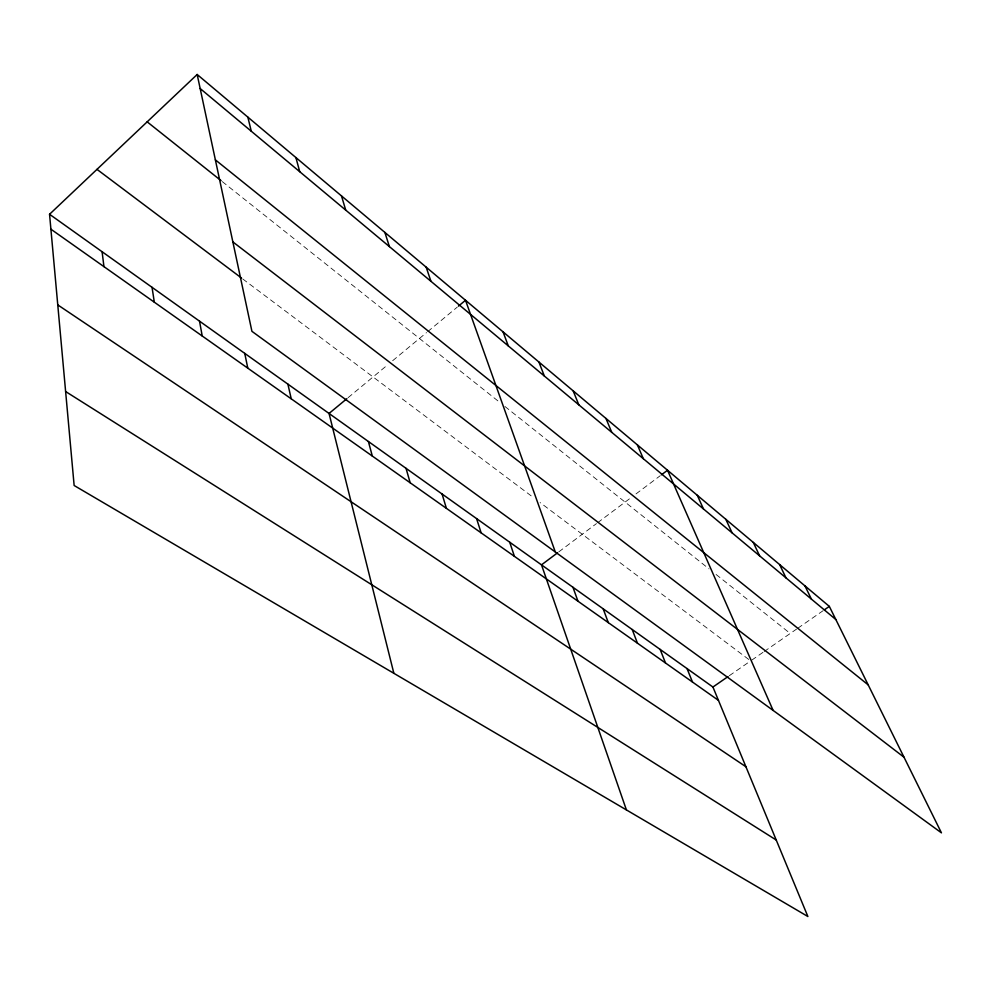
<?xml version="1.0" encoding="UTF-8"?>
<svg xmlns="http://www.w3.org/2000/svg" width="991" height="991" viewBox="0 0 991 991"><rect width="100%" height="100%" fill="white"/><g stroke="black" fill="none" stroke-linecap="round" stroke-linejoin="round"><path stroke-width="0.74" stroke-dasharray="4.96 3.72" d="M348.089 397.676L388.051 364.527M392.671 360.699L426.539 332.604M427.716 331.626L457.247 307.136M558.788 551.876L596.471 523.595M597.647 522.703L631.156 497.544M636.011 493.902L660.254 475.705M729.289 675.713L749.407 661.765M762.971 652.363L750.67 660.898L540.12 502.573M764.21 651.508L796.541 629.112M797.805 628.232L823.025 610.753M242.77 278.979L534.087 498.039M222.269 181.601L498.907 401.689M504.915 406.471L709.06 568.896M716.072 574.47L790.236 633.472"/><path stroke-width="1.49" d="M49.55 214.279L712.938 687.036L807.876 916.514L74.139 485.503L49.55 214.279L197.172 74.486L829.331 606.393L941.45 832.849L251.925 331.328L197.172 74.486M346.9 398.667L329.049 413.458L393.861 673.31M458.424 306.157L465.51 300.273L555.307 551.987M557.561 552.805L541.495 564.858L626.411 809.92M661.468 474.8L667.525 470.242L773.129 710.423M712.938 687.036L728.026 676.58M824.289 609.886L829.331 606.393M65.617 391.532L776.238 840.034M57.763 304.894L745.913 766.737M50.9 229.194L718.463 700.377M96.982 169.362L241.544 278.05M232.86 241.903L904.003 757.223M147.163 121.843L221.08 180.659M215.369 159.861L868.19 684.88M200.157 88.521L835.822 619.511M804.952 585.879L811.394 599.109M779.607 564.56L785.999 577.889M753.271 542.387L759.589 555.827M725.846 519.321L732.089 532.848M697.292 495.289L703.437 508.916M637.399 444.897L643.308 458.697M605.972 418.462L611.744 432.336M687.036 668.578L692.474 682.031M573.17 390.85L578.794 404.799M660.142 649.415L665.494 662.991M538.893 362.012L544.344 376.023M632.208 629.508L637.461 643.209M503.044 331.849L508.296 345.921M603.172 608.808L608.301 622.633M572.959 587.279L577.964 601.215M426.167 267.174L430.949 281.308M509.708 542.201L514.416 556.36M476.584 518.603L481.13 532.861M384.892 232.439L389.389 246.586M442.06 493.989L446.408 508.358M341.511 195.945L345.71 210.104M406.025 468.322L410.175 482.778M295.9 157.557L299.728 171.691M368.392 441.503L372.306 456.046M247.849 117.136L251.28 131.221M287.886 384.124L291.243 398.84M244.752 353.391L247.8 368.169M199.525 321.158L202.214 335.986M152.032 287.303L154.323 302.181M102.098 251.726L103.944 266.629"/></g></svg>
